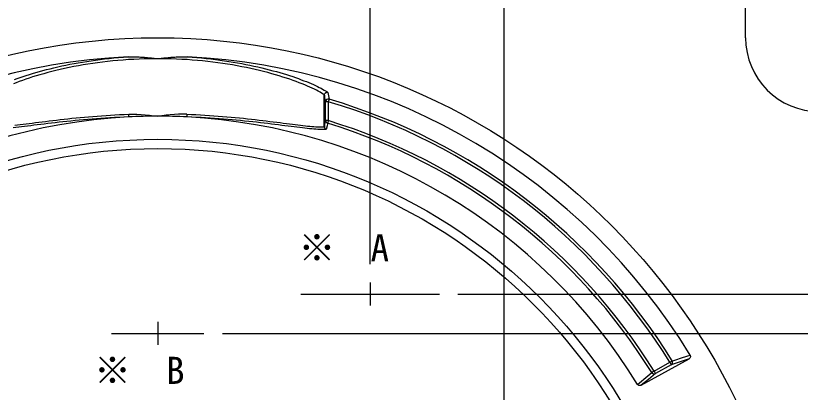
# Model space of a CAD drawing. Units: millimetres on the paper. Extents: x -139 to 141, y -98 to 91.
# Drawn here: x 3.56 to 46.02, y -29.47 to -9.09 of the extents above; entities that cross this region are included whole.
import ezdxf
from ezdxf.enums import TextEntityAlignment as Align

# ---------------------------------------------------------------- set-up
doc = ezdxf.new("R2010")
doc.units = ezdxf.units.MM
for name, color, linetype in [('0-0_0', 4, 'Continuous'), ('0-1_外形線', 4, 'Continuous'), ('0-8_寸法線', 4, 'Continuous')]:
    doc.layers.add(name, color=color, linetype=linetype)
doc.styles.add('ＭＳ ゴシック', font='')
doc.styles.add('ＭＳ Ｐゴシック', font='')
doc.styles.get('ＭＳ ゴシック').set_extended_font_data('MS Gothic')
doc.styles.get('ＭＳ Ｐゴシック').set_extended_font_data('MS PGothic')

msp = doc.modelspace()

# ---------------------------------------------------------------- linework, layer by layer
at = {"layer": '0-0_0'}
for p, q in [((20.264, -13.392), (20.26, -13.392)), ((20.26, -15.101), (20.26, -13.392)), ((20.327, -13.755), (20.264, -13.392)), ((20.264, -13.392), (20.264, -15.101)), ((20.455, -13.245), (20.52, -13.612)), ((20.477, -13.755), (20.327, -13.755)), ((20.327, -14.774), (20.327, -13.755)), ((20.485, -13.729), (20.477, -13.755)), ((20.477, -13.755), (20.477, -14.774)), ((20.493, -13.703), (20.485, -13.729)), ((20.5, -13.68), (20.493, -13.703)), ((20.506, -13.658), (20.5, -13.68)), ((20.511, -13.64), (20.506, -13.658)), ((20.515, -13.626), (20.511, -13.64)), ((20.518, -13.617), (20.515, -13.626)), ((20.52, -13.612), (20.518, -13.617)), ((20.264, -15.101), (20.327, -14.774)), ((20.477, -14.774), (20.327, -14.774)), ((20.454, -14.85), (20.448, -14.871)), ((20.462, -14.826), (20.454, -14.85)), ((20.469, -14.801), (20.462, -14.826)), ((20.477, -14.774), (20.469, -14.801)), ((20.264, -15.101), (20.26, -15.101)), ((20.408, -15.051), (20.369, -15.247)), ((20.429, -14.944), (20.408, -15.051)), ((20.434, -14.917), (20.429, -14.944)), ((20.435, -14.912), (20.434, -14.917)), ((20.438, -14.903), (20.435, -14.912)), ((20.442, -14.889), (20.438, -14.903)), ((20.448, -14.871), (20.442, -14.889)), ((22.745, -23.535), (22.745, -24.783)), ((18.995, -24.159), (26.495, -24.159)), ((21.881, -24.159), (23.609, -24.159)), ((11.245, -25.66), (11.245, -26.908)), ((8.745, -26.284), (13.745, -26.284)), ((10.381, -26.284), (12.109, -26.284)), ((39.224, -27.73), (39.649, -27.59)), ((39.649, -27.59), (40.056, -27.456)), ((37.418, -29.097), (40, -27.666)), ((38.11, -28.326), (38.964, -27.852)), ((39.037, -27.983), (38.183, -28.457)), ((38.988, -27.837), (38.964, -27.852)), ((38.964, -27.852), (38.979, -27.877)), ((38.979, -27.877), (38.992, -27.901)), ((39.011, -27.823), (38.988, -27.837)), ((38.992, -27.901), (39.005, -27.924)), ((39.005, -27.924), (39.015, -27.944)), ((39.032, -27.81), (39.011, -27.823)), ((39.015, -27.944), (39.025, -27.96)), ((39.025, -27.96), (39.031, -27.972)), ((39.031, -27.972), (39.036, -27.98)), ((39.05, -27.799), (39.032, -27.81)), ((39.036, -27.98), (39.037, -27.983)), ((39.514, -27.826), (39.037, -27.983)), ((39.066, -27.789), (39.05, -27.799)), ((39.079, -27.781), (39.066, -27.789)), ((39.087, -27.776), (39.079, -27.781)), ((39.091, -27.773), (39.087, -27.776)), ((39.091, -27.773), (39.118, -27.764)), ((39.118, -27.764), (39.224, -27.73)), ((40, -27.666), (39.514, -27.826)), ((37.66, -28.675), (37.983, -28.404)), ((37.987, -28.402), (37.983, -28.404)), ((37.996, -28.397), (37.987, -28.402)), ((38.008, -28.389), (37.996, -28.397)), ((38.024, -28.379), (38.008, -28.389)), ((38.043, -28.367), (38.024, -28.379)), ((38.064, -28.354), (38.043, -28.367)), ((38.086, -28.34), (38.064, -28.354)), ((38.11, -28.326), (38.086, -28.34)), ((38.11, -28.326), (38.124, -28.351)), ((38.124, -28.351), (38.137, -28.375)), ((38.137, -28.375), (38.15, -28.398)), ((38.15, -28.398), (38.161, -28.418)), ((38.161, -28.418), (38.17, -28.434)), ((38.17, -28.434), (38.177, -28.446)), ((38.177, -28.446), (38.181, -28.454)), ((37.323, -28.957), (37.66, -28.675)), ((37.805, -28.773), (37.418, -29.097)), ((38.183, -28.457), (37.805, -28.773)), ((38.181, -28.454), (38.183, -28.457)), ((37.218, -29.045), (37.239, -29.027)), ((37.239, -29.027), (37.323, -28.957))]:
    msp.add_line(p, q, dxfattribs=at)
for points in [[(12.543, -11.456), (12.254, -11.442), (11.964, -11.432), (11.674, -11.425), (11.384, -11.422), (11.095, -11.422), (10.807, -11.425), (10.52, -11.432), (10.233, -11.442), (9.946, -11.456), (9.661, -11.472), (9.375, -11.493), (9.091, -11.516), (8.81, -11.543), (8.533, -11.572), (8.259, -11.604), (7.99, -11.639), (7.724, -11.677), (7.462, -11.717), (7.203, -11.76), (6.949, -11.805), (6.698, -11.852), (6.45, -11.901), (6.207, -11.953), (5.969, -12.006), (5.737, -12.061), (5.512, -12.117), (5.292, -12.174), (5.079, -12.232), (4.871, -12.291), (4.669, -12.351), (4.474, -12.411), (4.284, -12.473), (4.1, -12.534), (3.922, -12.596), (3.751, -12.658), (3.588, -12.72), (3.432, -12.781)], [(3.495, -12.55), (3.645, -12.495), (3.802, -12.44), (3.963, -12.385), (4.129, -12.33), (4.3, -12.276), (4.476, -12.222), (4.656, -12.168), (4.841, -12.116), (5.031, -12.063), (5.225, -12.012), (5.425, -11.962), (5.629, -11.912), (5.838, -11.864), (6.052, -11.816), (6.27, -11.77), (6.492, -11.725), (6.717, -11.683), (6.944, -11.641), (7.175, -11.602), (7.409, -11.565), (7.645, -11.529), (7.885, -11.496), (8.127, -11.464), (8.372, -11.435), (8.621, -11.408)], [(8.621, -11.408), (8.872, -11.383), (9.127, -11.36), (9.384, -11.34), (9.642, -11.322)], [(9.642, -11.322), (9.717, -11.32), (9.792, -11.317), (9.866, -11.317), (9.941, -11.317), (10.016, -11.318), (10.09, -11.32), (10.165, -11.322), (10.24, -11.326), (10.314, -11.33), (10.389, -11.335), (10.464, -11.34), (10.538, -11.345), (10.612, -11.352), (10.687, -11.359), (10.761, -11.366), (10.836, -11.373), (10.91, -11.381), (10.984, -11.39), (11.058, -11.398), (11.133, -11.404), (11.208, -11.407), (11.282, -11.407), (11.357, -11.404), (11.432, -11.398), (11.506, -11.39), (11.58, -11.381), (11.654, -11.373), (11.729, -11.366), (11.803, -11.358), (11.877, -11.352), (11.952, -11.345), (12.026, -11.34), (12.101, -11.335), (12.176, -11.33), (12.25, -11.326), (12.325, -11.322), (12.399, -11.32), (12.474, -11.318), (12.549, -11.317)], [(20.26, -13.384), (20.191, -13.337), (20.114, -13.288), (20.029, -13.237), (19.935, -13.185), (19.833, -13.131), (19.724, -13.075), (19.606, -13.018), (19.48, -12.96), (19.346, -12.901), (19.204, -12.841), (19.055, -12.78), (18.9, -12.719), (18.738, -12.658), (18.569, -12.597), (18.394, -12.535), (18.211, -12.474), (18.022, -12.413), (17.826, -12.352), (17.623, -12.292), (17.413, -12.232), (17.197, -12.174), (16.976, -12.116), (16.75, -12.06), (16.519, -12.006), (16.284, -11.953), (16.043, -11.902), (15.797, -11.853), (15.546, -11.805), (15.29, -11.76), (15.028, -11.717), (14.762, -11.676), (14.494, -11.639), (14.223, -11.603), (13.95, -11.571), (13.674, -11.542), (13.395, -11.516), (13.114, -11.493), (12.83, -11.473), (12.543, -11.456)], [(12.549, -11.317), (12.624, -11.317), (12.698, -11.318), (12.773, -11.32), (12.848, -11.322)], [(12.848, -11.322), (13.107, -11.34), (13.363, -11.36), (13.618, -11.383), (13.87, -11.408), (14.119, -11.435), (14.366, -11.465), (14.611, -11.497), (14.854, -11.531), (15.094, -11.567), (15.332, -11.605), (15.565, -11.645), (15.793, -11.686), (16.018, -11.729), (16.239, -11.774), (16.455, -11.82), (16.668, -11.867), (16.876, -11.916), (17.081, -11.966), (17.281, -12.017), (17.478, -12.069), (17.67, -12.121), (17.857, -12.175), (18.038, -12.229), (18.214, -12.283), (18.384, -12.338), (18.549, -12.392), (18.709, -12.447), (18.863, -12.501), (19.011, -12.556), (19.154, -12.61), (19.292, -12.664), (19.424, -12.718), (19.55, -12.772), (19.67, -12.824), (19.784, -12.876), (19.891, -12.927), (19.991, -12.976), (20.085, -13.024), (20.172, -13.071)], [(20.172, -13.071), (20.253, -13.117), (20.327, -13.161), (20.394, -13.204), (20.455, -13.245)], [(20.26, -13.384), (20.266, -13.345), (20.283, -13.309), (20.308, -13.279), (20.34, -13.257), (20.377, -13.243), (20.416, -13.239), (20.455, -13.245)], [(20.26, -13.392), (20.26, -13.391), (20.26, -13.391), (20.26, -13.391), (20.26, -13.391), (20.26, -13.39), (20.26, -13.39), (20.26, -13.39), (20.26, -13.39), (20.26, -13.389), (20.26, -13.389), (20.26, -13.389), (20.26, -13.389), (20.26, -13.388), (20.26, -13.388), (20.26, -13.388), (20.26, -13.388), (20.26, -13.387), (20.26, -13.387), (20.26, -13.387), (20.26, -13.387), (20.26, -13.386), (20.26, -13.386), (20.26, -13.386), (20.26, -13.386), (20.26, -13.385), (20.26, -13.385), (20.26, -13.385), (20.26, -13.385), (20.26, -13.384), (20.26, -13.384), (20.26, -13.384), (20.26, -13.384)], [(20.264, -13.388), (20.27, -13.349), (20.286, -13.313), (20.311, -13.283), (20.342, -13.26), (20.379, -13.245), (20.417, -13.24), (20.455, -13.245)], [(20.264, -13.388), (20.264, -13.388), (20.264, -13.388), (20.264, -13.388), (20.264, -13.388), (20.264, -13.388), (20.264, -13.388), (20.264, -13.389), (20.264, -13.389), (20.264, -13.389), (20.264, -13.389), (20.264, -13.389), (20.264, -13.389), (20.264, -13.389), (20.264, -13.389), (20.264, -13.39), (20.264, -13.39), (20.264, -13.39), (20.264, -13.39), (20.264, -13.39), (20.264, -13.39), (20.264, -13.39), (20.264, -13.39), (20.264, -13.391), (20.264, -13.391), (20.264, -13.391), (20.264, -13.391), (20.264, -13.391), (20.264, -13.391), (20.264, -13.391), (20.264, -13.391), (20.264, -13.392), (20.264, -13.392)], [(8.688, -14.474), (8.931, -14.46), (9.176, -14.448), (9.424, -14.436), (9.675, -14.426)], [(9.675, -14.426), (9.899, -14.423), (10.122, -14.429), (10.346, -14.441), (10.571, -14.459), (10.796, -14.481), (11.021, -14.506), (11.245, -14.534)], [(12.815, -14.426), (12.591, -14.423), (12.368, -14.429), (12.144, -14.441), (11.919, -14.459), (11.694, -14.481), (11.469, -14.506), (11.245, -14.534)], [(12.815, -14.426), (13.066, -14.436), (13.313, -14.448), (13.559, -14.46), (13.802, -14.474), (14.043, -14.489), (14.281, -14.505), (14.518, -14.523), (14.751, -14.541), (14.983, -14.56), (15.212, -14.58), (15.439, -14.601), (15.663, -14.623), (15.885, -14.646), (16.102, -14.669), (16.315, -14.692), (16.523, -14.715), (16.728, -14.739), (16.928, -14.763), (17.123, -14.787), (17.315, -14.811), (17.502, -14.834), (17.685, -14.858), (17.864, -14.881), (18.038, -14.903), (18.208, -14.926), (18.372, -14.947), (18.531, -14.967), (18.683, -14.987), (18.83, -15.005), (18.971, -15.023), (19.106, -15.039), (19.236, -15.053), (19.359, -15.067), (19.477, -15.079), (19.59, -15.089), (19.696, -15.098), (19.796, -15.105), (19.89, -15.11), (19.978, -15.113)], [(9.657, -14.576), (9.403, -14.586), (9.152, -14.597), (8.903, -14.609), (8.657, -14.623), (8.413, -14.638), (8.171, -14.654), (7.932, -14.671), (7.695, -14.69), (7.461, -14.709), (7.229, -14.729), (6.999, -14.75), (6.772, -14.771), (6.548, -14.794), (6.328, -14.817), (6.113, -14.84), (5.902, -14.863), (5.695, -14.887), (5.493, -14.91), (5.295, -14.934), (5.101, -14.958), (4.912, -14.981), (4.727, -15.004), (4.547, -15.027), (4.37, -15.05), (4.199, -15.072), (4.033, -15.093), (3.873, -15.113), (3.719, -15.132), (3.571, -15.15), (3.428, -15.168)], [(3.519, -15.023), (3.66, -15.005), (3.807, -14.987), (3.959, -14.967), (4.118, -14.947), (4.282, -14.926), (4.452, -14.903), (4.626, -14.881), (4.805, -14.858), (4.988, -14.834), (5.175, -14.811), (5.367, -14.787), (5.562, -14.763), (5.762, -14.739), (5.967, -14.715), (6.175, -14.692), (6.388, -14.669), (6.605, -14.646), (6.827, -14.623), (7.051, -14.601), (7.278, -14.58), (7.507, -14.56), (7.739, -14.541), (7.972, -14.523), (8.209, -14.505), (8.447, -14.489), (8.688, -14.474)], [(13.836, -14.623), (13.589, -14.61), (13.339, -14.597), (13.087, -14.586), (12.833, -14.576)], [(20.369, -15.247), (20.309, -15.252), (20.242, -15.256), (20.168, -15.257), (20.087, -15.256), (19.999, -15.253), (19.905, -15.249), (19.804, -15.242), (19.697, -15.234), (19.584, -15.224), (19.465, -15.212), (19.341, -15.199), (19.21, -15.185), (19.074, -15.169), (18.931, -15.152), (18.783, -15.134), (18.629, -15.114), (18.469, -15.094), (18.303, -15.073), (18.132, -15.051), (17.955, -15.029), (17.774, -15.006), (17.589, -14.982), (17.399, -14.959), (17.206, -14.935), (17.007, -14.911), (16.805, -14.888), (16.598, -14.864), (16.386, -14.841), (16.171, -14.817), (15.95, -14.795), (15.726, -14.772), (15.498, -14.75), (15.268, -14.729), (15.035, -14.709), (14.8, -14.69), (14.562, -14.672), (14.323, -14.655), (14.08, -14.638), (13.836, -14.623)], [(19.978, -15.113), (20.058, -15.114), (20.132, -15.113), (20.199, -15.11), (20.26, -15.105)], [(20.26, -15.105), (20.26, -15.104), (20.26, -15.104), (20.26, -15.103), (20.26, -15.103), (20.26, -15.103), (20.26, -15.102), (20.26, -15.102), (20.26, -15.101)], [(20.26, -15.105), (20.263, -15.132), (20.271, -15.158), (20.284, -15.182), (20.3, -15.204), (20.321, -15.222), (20.344, -15.237), (20.369, -15.247)], [(20.264, -15.101), (20.264, -15.101), (20.264, -15.101), (20.264, -15.102), (20.264, -15.102), (20.264, -15.102), (20.264, -15.102), (20.264, -15.102), (20.264, -15.102), (20.264, -15.102), (20.264, -15.102), (20.264, -15.102), (20.264, -15.103), (20.264, -15.103), (20.264, -15.103), (20.264, -15.103), (20.264, -15.103)], [(20.264, -15.103), (20.267, -15.13), (20.274, -15.157), (20.286, -15.181), (20.302, -15.203), (20.322, -15.221), (20.345, -15.236), (20.369, -15.247)], [(40.056, -27.456), (40.071, -27.488), (40.077, -27.522), (40.076, -27.556), (40.067, -27.589), (40.051, -27.619), (40.028, -27.645), (40, -27.666)], [(37.418, -29.097), (37.388, -29.11), (37.356, -29.115), (37.324, -29.114), (37.292, -29.106), (37.263, -29.091), (37.238, -29.071), (37.218, -29.045)]]:
    msp.add_lwpolyline(points, dxfattribs=at)
for radius in [34.75, 29.25, 28.75]:
    msp.add_circle((11.245, -45.034), radius, dxfattribs=at)
for centre, radius, start, end in [((11.245, -45.034), 33.75, 92.7219, 148.6124), ((11.245, -45.034), 33.75, 31.3876, 87.2781), ((20.258, -13.39), 0.0066, 18.6447, 67.6423), ((20.477, -13.756), 0.15, 73.6822, 179.7026), ((11.245, -45.034), 32.613, 31.7934, 73.5553), ((11.245, -45.034), 32.762, 31.7934, 73.5553), ((9.39, -14.468), 0.287, 338.0943, 8.3841), ((13.1, -14.468), 0.287, 171.6159, 201.9057), ((11.245, -45.034), 30.5, 92.9842, 148.3823), ((11.245, -45.034), 30.5, 90, 92.9842), ((11.245, -45.034), 30.5, 87.0158, 90), ((11.245, -45.034), 30.5, 31.6177, 87.0158), ((20.477, -14.774), 0.15, 180.1763, 253.1635), ((11.245, -45.034), 31.637, 31.8797, 73.0329), ((20.26, -15.099), 0.006, 274.9354, 315.4587), ((11.245, -45.034), 31.488, 31.8797, 73.0329), ((38.964, -27.852), 0.15, 299.2295, 31.7803), ((38.11, -28.325), 0.15, 211.8504, 298.7897)]:
    msp.add_arc(centre, radius, start, end, dxfattribs=at)
at = {"layer": '0-1_外形線'}
msp.add_line((43.061, -10.287), (43.061, 85.689), dxfattribs=at)
msp.add_arc((47.061, -10.287), 4, 180, 270, dxfattribs=at)
at = {"layer": '0-8_寸法線'}
for p, q in [((29.995, -41.534), (29.995, 5.362)), ((22.745, -22.535), (22.745, -4.243)), ((27.495, -24.159), (58.993, -24.159)), ((14.745, -26.284), (52.348, -26.284))]:
    msp.add_line(p, q, dxfattribs=at)

# ---------------------------------------------------------------- texts
at = {"layer": '0-0_0'}
for s, style, p in [('※', 'ＭＳ Ｐゴシック', (18.861, -22.826)), (' A', 'ＭＳ ゴシック', (21.77, -22.826)), ('※', 'ＭＳ Ｐゴシック', (7.795, -29.458)), (' B', 'ＭＳ ゴシック', (10.704, -29.458))]:
    msp.add_text(s, height=1.466, dxfattribs=dict(at, style=style)).set_placement(p, align=Align.BOTTOM_LEFT)

doc.saveas('drawing.dxf')
